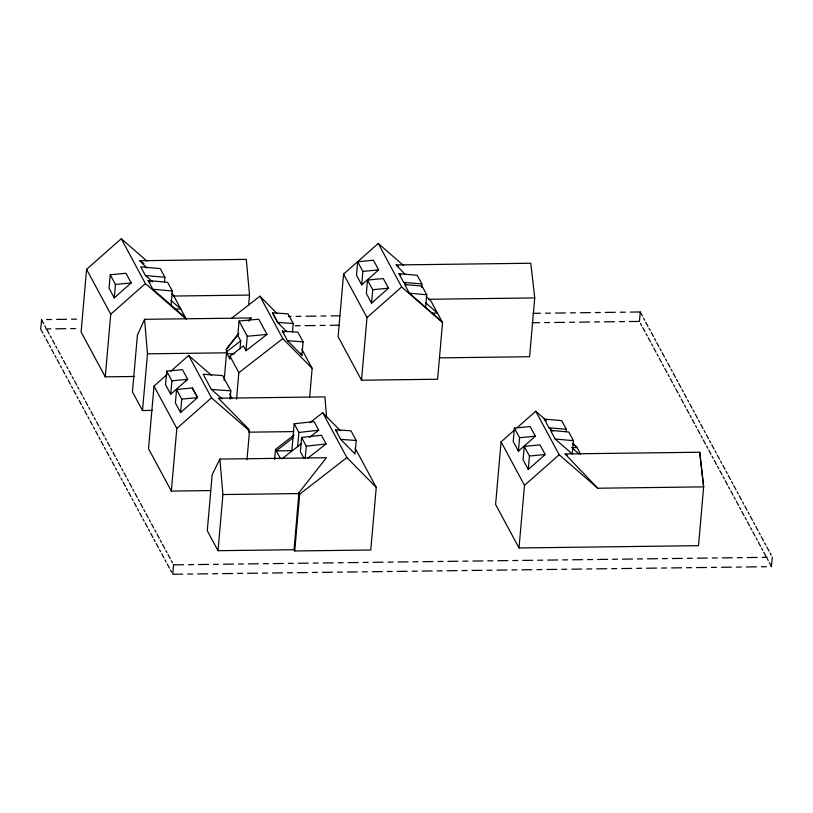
<?xml version="1.0" encoding="UTF-8"?>
<svg xmlns="http://www.w3.org/2000/svg" width="813" height="813" viewBox="0 0 813 813"><rect width="100%" height="100%" fill="white"/><g stroke="black" fill="none" stroke-linecap="round" stroke-linejoin="round"><path stroke-width="1.22" d="M238.697 333.645L226.268 349.336L227.315 351.287L227.101 353.807L229.805 358.828L230.018 356.297L243.392 345.881L246.004 350.718L266.979 334.417L258.778 319.194L239.063 321.033L237.803 335.495L240.699 340.881L239.998 349.001M42.855 333.096L40.65 329.001L41.646 319.6M146.909 261.054L121.259 238.737L86.585 269.347L81.097 331.989L105.263 376.846L134.419 376.47M110.243 274.784L109.064 288.249L114.267 297.893L131.208 282.934L126.015 273.28L110.243 274.784L115.446 284.428L114.267 297.893M105.263 376.846L110.741 314.204L86.585 269.347M152.559 410.402L142.519 410.524L147.478 353.828L144.582 319.316L251.136 317.954L248.798 320.901L251.136 317.954M167.122 374.488L154.003 386.073L148.515 448.715L171.34 491.072L210.354 490.574M164.5 281.989L164.917 277.274L160.232 268.595L140.761 266.867L145.436 275.546L152.732 281.898M171.055 305.119L172.295 290.983L167.62 282.304L148.139 280.566L152.824 289.255L185.496 317.68M166.695 371.155L165.527 384.62L170.72 394.264L187.671 379.305L182.468 369.661L166.695 371.155L171.899 380.809L170.72 394.264M146.848 268.005L139.755 260.729L246.309 259.377L249.51 295.078L173.494 296.044L173.545 295.485M176.563 389.468L175.384 402.923L180.577 412.567L197.529 397.608L192.346 387.964L176.563 389.468L181.756 399.112L180.577 412.567M171.34 491.072L176.817 428.431L154.003 386.073M182.732 574.13L172.763 574.263L173.545 564.791M224.134 380.545L226.563 352.822L226.268 349.346L238.697 333.655M229.805 358.828L230.028 356.307L238.859 372.71L236.542 399.173M230.079 399.254L230.821 390.819L222.62 375.586L203.189 374.244L211.39 389.478L222.183 398.868M294.062 549.73L218.016 550.696L222.925 494.538L219.866 459.081L326.42 457.729L298.899 492.759L294.062 549.73L294.733 550.97L370.769 550.005L376.256 487.363L355.037 447.983M248.636 305.058L249.51 295.078M246.004 350.718L247.264 336.257L239.063 321.033M247.01 459.548L249.52 430.91L248.351 428.736L218.372 398.238L324.926 396.876L326.623 417.699M274.621 459.487L275.505 449.406L294.184 434.884M292.477 332.1L293.219 323.533L288.026 313.889L272.487 312.781L277.67 322.426L286.969 331.856M309.59 437.313L318.706 430.229L314.031 421.551L294.204 423.776L291.857 450.676L276.298 450.869L292.975 437.912M301.908 355.301L303.086 341.836L297.883 332.192L282.345 331.094L287.538 340.738L301.908 355.301L300.749 353.157M297.649 446.601L298.889 432.455L294.204 423.776M308.015 457.983L326.084 443.939L321.409 435.25L301.593 437.485L300.353 451.622L303.859 458.136M294.733 550.97L299.692 494.233L298.899 492.759M309.641 397.191L312.162 368.37L301.948 349.427M305.241 457.943L306.267 446.164L301.593 437.485M403.634 265.556L378.258 243.483L343.584 274.093L338.106 336.734L361.521 380.21L437.597 379.244L442.557 322.527L431.134 301.318L426.205 296.562M357.669 261.745L356.49 275.211L361.694 284.855L378.634 269.896L373.441 260.251L357.669 261.745L362.862 271.4L361.694 284.855M367.537 280.058L366.358 293.513L371.551 303.168L388.502 288.198L383.299 278.554L367.537 280.058L372.73 289.702L371.551 303.168M356.216 440.473L355.037 453.939L340.667 439.376L335.474 429.721L351.023 430.829L356.216 440.473L340.667 439.376M361.521 380.21L366.998 317.568L343.584 274.093M421.581 287.589L421.896 283.971L417.221 275.292L398.949 273.666L403.624 282.345L406.48 284.835M425.616 307.365L426.723 294.763L422.038 286.085L404.681 284.54L409.356 293.229L442.13 321.735M515.137 429.437L501.082 441.845L495.595 504.487L519.019 547.962L698.509 545.675L703.652 486.875L699.719 452.231L565.076 453.949L597.697 488.227L703.652 486.875L699.708 452.211M514.395 428.065L513.216 441.53L518.409 451.174L535.361 436.215L530.157 426.561L514.395 428.065L519.588 437.709L518.409 451.174M404.732 273.981L396.144 264.947L530.787 263.239L534.741 297.924L529.588 356.724L440.046 357.862M524.253 446.378L523.074 459.833L528.267 469.477L545.218 454.518L540.025 444.874L524.253 446.378L529.446 456.022L528.267 469.477M519.019 547.962L524.497 485.32L501.082 441.845M566.102 431.825L566.326 429.305L561.641 420.626L544.283 419.081L548.958 427.76L552.789 431.093M573.429 440.666L572.271 453.928L555.157 439.04L550.482 430.362L568.754 431.977L573.429 440.666L555.157 439.04M630.268 312.111L640.238 311.989L639.455 321.45L629.445 321.511M771.354 566.641L772.32 557.179M144.582 319.316L137.407 335.119L132.448 391.836L142.519 410.524M219.866 459.081L212.193 474.599L207.274 530.757L218.016 550.696M110.741 314.204L145.415 283.595L121.259 238.737M170.862 371.185L188.677 355.464L211.492 375.311M176.817 428.431L211.492 397.821L188.677 355.464M366.998 317.568L401.673 286.959L378.258 243.483M517.007 427.78L535.757 411.236L546.214 420.341M524.497 485.32L559.171 454.711L535.757 411.236M185.882 380.88L187.681 379.305L171.899 380.809M232.01 317.934L259.947 296.217L276.877 313.371M227.315 351.287L240.699 340.881M238.859 372.71L282.772 338.584L259.947 296.217M309.916 422.648L322.7 412.719L340.515 430.778M281.959 458.796L301.633 443.502M299.692 494.233L346.866 457.567L322.7 412.719M298.889 432.455L318.706 430.229M306.267 446.164L326.084 443.939M115.446 284.428L131.208 282.934M362.862 271.4L378.634 269.896M372.73 289.702L388.502 288.198M181.756 399.112L197.529 397.608L192.335 387.964M519.588 437.709L535.361 436.215M529.446 456.022L545.218 454.518M247.264 336.257L266.979 334.417M428.776 299.275L534.741 297.924M174.836 309.082L180.821 309.001L170.893 300.363M431.52 313.127L437.455 313.056L425.524 302.68M46.636 319.539L51.626 319.479M56.615 319.407L66.585 319.285M71.574 319.224L76.564 319.153M288.564 316.46L291.064 316.43M296.054 316.369L301.034 316.298M306.023 316.237L316.003 316.115M320.993 316.044L325.983 315.983M330.972 315.922L339.702 315.81M532.993 313.351L540.472 313.259M545.462 313.188L550.452 313.127M555.442 313.066L565.421 312.934M570.401 312.873L575.391 312.812M580.38 312.751L590.36 312.619M595.35 312.558L600.34 312.497M605.319 312.426L615.299 312.304M620.289 312.243L625.278 312.172M45.813 328.94L50.802 328.879M55.792 328.808L65.772 328.686M70.751 328.625L75.741 328.554M295.231 325.769L300.221 325.698M305.2 325.637L315.18 325.515M320.17 325.454L325.159 325.383M330.149 325.322L338.879 325.21M532.169 322.751L539.649 322.659M544.639 322.588L549.629 322.527M554.618 322.466L564.598 322.344M569.578 322.273L574.567 322.212M579.557 322.151L589.537 322.019M594.527 321.958L599.516 321.897M604.496 321.836L614.476 321.704M619.465 321.643L624.455 321.582M147.478 353.828L226.563 352.822M227.101 353.807L234.591 353.706M248.626 432.181L293.818 431.601M572.311 447.648L577.057 447.587L572.464 443.603M222.925 494.538L298.971 493.572M173.586 564.862L183.555 564.73M188.545 564.669L193.535 564.608M198.524 564.537L208.504 564.415M213.484 564.354L218.473 564.283M223.463 564.222L233.443 564.1M238.433 564.029L243.422 563.968M248.402 563.907L258.382 563.775M263.371 563.714L268.361 563.653M273.351 563.592L283.32 563.46M288.31 563.399L293.3 563.338M298.29 563.277L308.269 563.145M313.249 563.084L318.239 563.023M323.228 562.952L333.208 562.83M338.198 562.769L343.188 562.698M348.167 562.637L358.147 562.515M363.137 562.444L368.126 562.383M373.116 562.322L383.086 562.19M388.075 562.129L393.065 562.068M398.055 562.007L408.035 561.874M413.014 561.813L418.004 561.753M422.994 561.681L432.973 561.559M437.963 561.498L442.953 561.427M447.933 561.366L457.912 561.244M462.902 561.173L467.892 561.112M472.881 561.051L482.851 560.919M487.841 560.858L492.83 560.797M497.82 560.736L507.8 560.604M512.779 560.543L517.769 560.482M522.759 560.421L532.739 560.289M537.728 560.228L542.718 560.167M547.698 560.096L557.677 559.974M562.667 559.913L567.657 559.842M572.647 559.781L582.616 559.659M587.606 559.588L592.596 559.527M597.585 559.466L607.565 559.334M612.545 559.273L617.534 559.212M622.524 559.151L632.504 559.019M637.494 558.958L642.483 558.897M647.463 558.826L657.443 558.704M662.432 558.643L667.422 558.572M672.412 558.511L682.381 558.389M687.371 558.318L692.361 558.257M697.351 558.196L707.33 558.064M712.32 558.003L717.3 557.942M722.29 557.881L732.269 557.748M737.259 557.688L742.249 557.627M747.228 557.555L757.208 557.433M762.198 557.372L767.187 557.312M187.722 574.069L192.711 574.008M197.701 573.948L207.681 573.815M212.66 573.754L217.65 573.693M222.64 573.622L232.62 573.5M237.609 573.439L242.599 573.368M247.579 573.307L257.558 573.185M262.548 573.114L267.538 573.053M272.528 572.992L282.497 572.86M287.487 572.799L292.477 572.738M297.467 572.677L307.446 572.545M312.436 572.484L317.416 572.423M322.405 572.352L332.385 572.23M337.375 572.169L342.364 572.098M347.344 572.037L357.324 571.915M362.313 571.844L367.303 571.783M372.293 571.722L382.262 571.59M387.252 571.529L392.242 571.468M397.232 571.407L407.211 571.275M412.201 571.214L417.181 571.153M422.171 571.092L432.15 570.96M437.14 570.899L442.13 570.838M447.109 570.767L457.089 570.645M462.079 570.584L467.069 570.513M472.058 570.452L482.028 570.33M487.017 570.259L492.007 570.198M496.997 570.137L506.977 570.004M511.966 569.943L516.946 569.883M521.936 569.822L531.915 569.689M536.905 569.628L541.895 569.567M546.875 569.496L556.854 569.374M561.844 569.313L566.834 569.242M571.824 569.181L581.793 569.059M586.783 568.988L591.773 568.927M596.762 568.866L606.742 568.734M611.732 568.673L616.711 568.612M621.701 568.551L631.681 568.419M636.67 568.358L641.66 568.297M646.65 568.236L656.619 568.104M661.609 568.043L666.599 567.982M671.589 567.911L681.558 567.789M686.548 567.728L691.538 567.657M696.528 567.596L706.507 567.474M711.497 567.403L716.477 567.342M721.466 567.281L731.446 567.149M736.436 567.088L741.426 567.027M746.415 566.966L756.385 566.834M761.375 566.773L766.364 566.712M211.39 389.478L230.821 390.819M272.487 312.781L277.68 322.426L293.219 323.533M287.538 340.738L303.086 341.836M403.624 282.345L421.896 283.971M409.356 293.229L426.723 294.763M145.436 275.546L164.917 277.274M152.824 289.255L172.295 290.983M548.958 427.76L566.326 429.305M396.144 264.947L398.319 266.217M565.076 453.949L567.25 455.209M139.755 260.729L143.962 263.463M398.949 273.666L400.85 275.322M401.673 286.959L442.557 322.527M572.83 443.492L576.63 446.804L580.563 454.101M544.283 419.081L546.194 420.748M571.641 447.496L578.978 453.878M559.171 454.711L597.697 488.227M148.139 280.566L149.999 282.182M145.415 283.595L186.289 319.153L173.423 295.261L171.655 293.442M211.492 397.821L249.52 430.91M277.67 322.426L279.194 323.96M282.772 338.584L312.162 368.37M335.474 429.721L337.161 431.439M346.866 457.567L376.256 487.363M640.238 311.989L642.443 316.074M643.54 318.117L644.648 320.159M645.746 322.202L647.941 326.287M649.048 328.33L650.146 330.373M651.243 332.415L653.449 336.501M654.546 338.543L655.654 340.596M656.752 342.639L658.947 346.724M660.054 348.767L661.152 350.81M662.249 352.852L664.455 356.937M665.552 358.98L666.66 361.023M667.758 363.065L669.953 367.151M671.06 369.193L672.158 371.236M673.255 373.279L675.461 377.374M676.558 379.417L677.666 381.46M678.764 383.502L680.959 387.588M682.066 389.63L683.164 391.673M684.261 393.716L686.467 397.801M687.564 399.844L688.672 401.886M689.77 403.929L691.975 408.014M693.072 410.067L694.17 412.11M695.267 414.152L697.473 418.238M698.57 420.28L699.678 422.323M700.776 424.366L702.981 428.451M704.078 430.494L705.176 432.536M706.273 434.579L708.479 438.664M709.576 440.707L710.684 442.75M711.782 444.802L713.987 448.888M715.084 450.93L716.182 452.973M717.279 455.016L719.485 459.101M720.582 461.144L721.69 463.186M722.787 465.229L724.993 469.314M726.09 471.357L727.188 473.4M728.285 475.442L730.491 479.538M731.588 481.581L732.696 483.623M733.793 485.666L735.999 489.751M737.096 491.794L738.194 493.837M739.302 495.879L741.497 499.965M742.594 502.007L743.702 504.05M744.799 506.093L747.005 510.178M748.102 512.22L749.2 514.263M750.308 516.316L752.503 520.401M753.6 522.444L754.708 524.487M755.805 526.529L758.011 530.615M759.108 532.657L760.206 534.7M761.314 536.743L763.509 540.828M764.606 542.871L765.714 544.913M766.811 546.956L769.017 551.051M770.114 553.094L771.212 555.137M640.553 323.493L641.65 325.535M642.758 327.578L644.953 331.663M646.061 333.716L647.158 335.759M648.256 337.802L650.461 341.887M651.559 343.929L652.656 345.972M653.764 348.015L655.959 352.1M657.067 354.143L658.164 356.185M659.262 358.228L661.467 362.313M662.565 364.356L663.662 366.399M664.77 368.452L666.965 372.537M668.073 374.58L669.17 376.622M670.268 378.665L672.473 382.75M673.571 384.793L674.668 386.836M675.776 388.878L677.971 392.964M679.079 395.006L680.176 397.049M681.274 399.092L683.479 403.177M684.576 405.23L685.674 407.272M686.782 409.315L688.977 413.4M690.085 415.443L691.182 417.486M692.28 419.528L694.485 423.614M695.582 425.656L696.68 427.699M697.788 429.742L699.983 433.827M701.091 435.87L702.188 437.912M703.286 439.965L705.491 444.05M706.588 446.093L707.696 448.136M708.794 450.178L710.989 454.264M712.097 456.306L713.194 458.349M714.292 460.392L716.497 464.477M717.594 466.52L718.702 468.562M719.8 470.605L721.995 474.701M723.103 476.743L724.2 478.786M725.298 480.829L727.503 484.914M728.6 486.957L729.708 488.999M730.806 491.042L733.001 495.127M734.109 497.17L735.206 499.212M736.304 501.255L738.509 505.34M739.606 507.383L740.714 509.436M741.812 511.479L744.017 515.564M745.115 517.607L746.212 519.649M747.31 521.692L749.515 525.777M750.612 527.82L751.72 529.863M752.818 531.905L755.023 535.991M756.12 538.033L757.218 540.076M758.316 542.119L760.521 546.214M761.618 548.257L762.726 550.299M763.824 552.342L766.029 556.427M767.126 558.47L768.224 560.513M769.322 562.555L771.527 566.641M275.505 449.406L280.394 458.471M229.642 394.02L232 398.39M41.473 319.6L43.678 323.686M44.776 325.728L45.874 327.781M46.971 329.824L49.176 333.909M50.274 335.952L51.382 337.995M52.479 340.037L54.684 344.123M55.782 346.165L56.88 348.208M57.977 350.251L60.182 354.336M61.28 356.379L62.388 358.421M63.485 360.464L65.69 364.559M66.788 366.602L67.886 368.645M68.983 370.687L71.188 374.773M72.286 376.815L73.394 378.858M74.491 380.901L76.696 384.986M77.794 387.029L78.891 389.071M79.999 391.114L82.194 395.199M83.292 397.252L84.4 399.295M85.497 401.337L87.702 405.423M88.8 407.465L89.897 409.508M91.005 411.551L93.2 415.636M94.298 417.679L95.406 419.721M96.503 421.764L98.708 425.849M99.806 427.892L100.903 429.935M102.011 431.988L104.206 436.073M105.304 438.116L106.412 440.158M107.509 442.201L109.714 446.286M110.812 448.329L111.909 450.372M113.017 452.414L115.212 456.5M116.32 458.542L117.418 460.585M118.515 462.627L120.72 466.723M121.818 468.766L122.915 470.808M124.023 472.851L126.218 476.936M127.326 478.979L128.424 481.022M129.521 483.064L131.726 487.15M132.824 489.192L133.921 491.235M135.029 493.278L137.224 497.363M138.332 499.406L139.429 501.458M140.527 503.501L142.732 507.586M143.83 509.629L144.927 511.672M146.035 513.714L148.23 517.8M149.338 519.842L150.435 521.885M151.533 523.928L153.738 528.013M154.836 530.056L155.933 532.098M157.041 534.141L159.236 538.236M160.344 540.279L161.441 542.322M162.539 544.364L164.744 548.45M165.842 550.492L166.939 552.535M168.047 554.578L170.242 558.663M171.35 560.706L172.447 562.748M43.953 335.139L45.05 337.182M46.158 339.224L48.353 343.31M49.451 345.352L50.558 347.395M51.656 349.438L53.861 353.523M54.959 355.566L56.056 357.608M57.164 359.651L59.359 363.736M60.457 365.779L61.564 367.832M62.662 369.874L64.867 373.96M65.965 376.002L67.062 378.045M68.17 380.088L70.365 384.173M71.463 386.216L72.57 388.258M73.668 390.301L75.873 394.386M76.971 396.429L78.068 398.472M79.176 400.514L81.371 404.61M82.469 406.652L83.576 408.695M84.674 410.738L86.879 414.823M87.977 416.866L89.074 418.908M90.182 420.951L92.377 425.036M93.485 427.079L94.582 429.122M95.68 431.164L97.885 435.25M98.983 437.303L100.08 439.345M101.188 441.388L103.383 445.473M104.491 447.516L105.588 449.559M106.686 451.601L108.891 455.687M109.989 457.729L111.086 459.772M112.194 461.814L114.389 465.9M115.497 467.942L116.594 469.985M117.692 472.038L119.897 476.123M120.995 478.166L122.092 480.209M123.2 482.251L125.395 486.337M126.503 488.379L127.6 490.422M128.698 492.465L130.903 496.55M132.001 498.593L133.098 500.635M134.206 502.678L136.401 506.773M137.509 508.816L138.606 510.859M139.704 512.901L141.909 516.987M143.007 519.029L144.104 521.072M145.212 523.115L147.407 527.2M148.515 529.243L149.612 531.285M150.71 533.328L152.915 537.413M154.013 539.456L155.11 541.509M156.218 543.551L158.413 547.637M159.521 549.679L160.618 551.722M161.716 553.765L163.921 557.85M165.019 559.893L166.116 561.935M167.224 563.978L169.419 568.063M170.527 570.106L171.624 572.149M173.423 295.261L173.494 296.044M248.351 428.736L248.534 431.032M283.859 332.619L282.335 331.084L283.859 332.619"/></g></svg>
